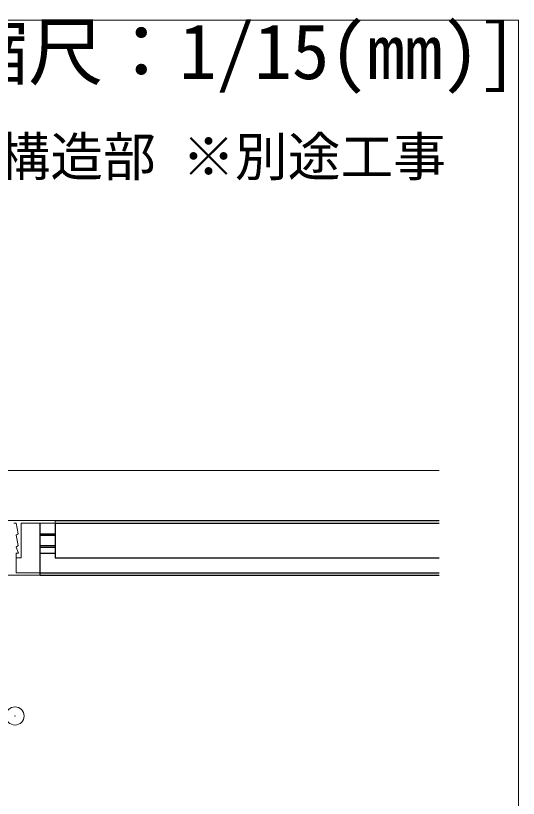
# Model space of a CAD drawing. Units: millimetres on the paper, enlarged 10 times, with parts at other scales. Extents: x -5334 to 1950, y -1347 to 20312.
# Drawn here: x -186.7 to -20, y -911.5 to -651.8 of the extents above; entities that cross this region are included whole.
import ezdxf
from ezdxf.enums import TextEntityAlignment as Align

# ---------------------------------------------------------------- set-up
doc = ezdxf.new("R2010")
doc.units = ezdxf.units.MM
doc.header["$LTSCALE"] = 10
doc.header["$PDMODE"] = 32
doc.header["$PDSIZE"] = 6
for name, color, linetype, lineweight in [('3-1_吊り材', 7, 'Continuous', 18), ('3-2_野縁受け', 3, 'Continuous', 18), ('3-3_野縁', 2, 'Continuous', 25), ('3-5_寸法', 4, 'Continuous', 9), ('3-6_文字', 7, 'Continuous', 18), ('F-3_野縁', 3, 'Continuous', 18), ('F-6_文字', 7, 'Continuous', 18)]:
    doc.layers.add(name, color=color, linetype=linetype, lineweight=lineweight)
doc.styles.add('ＭＳ ゴシック', font='')
doc.styles.get('ＭＳ ゴシック').set_extended_font_data('MS Gothic')

msp = doc.modelspace()

# ---------------------------------------------------------------- linework, layer by layer
at = {"layer": '3-1_吊り材'}
for p, q in [((-921.54, -802.67), (-46.21, -802.67)), ((-921.54, -819.34), (-46.21, -819.34))]:
    msp.add_line(p, q, dxfattribs=at)
at = {"layer": '3-2_野縁受け'}
for p, q in [((-173.54, -819.34), (-200.21, -819.34)), ((-187.27, -820.14), (-186.46, -820.14)), ((-186.46, -820.14), (-185.89, -823.68)), ((-184.87, -820.14), (-184.87, -831.67)), ((-173.54, -820.14), (-184.87, -820.14)), ((-173.54, -819.34), (-173.54, -820.14)), ((-185.89, -823.68), (-186.47, -824.14)), ((-185.84, -827.64), (-186.47, -824.14)), ((-185.84, -827.64), (-186.47, -828.14)), ((-186.47, -831.67), (-184.87, -831.67)), ((-186.47, -836.67), (-178.54, -836.67)), ((-178.54, -836.67), (-178.54, -837.47))]:
    msp.add_line(p, q, dxfattribs=at)
for points in [[(-186.47, -836.67), (-186.47, -830.14), (-185.71, -830.14), (-186.47, -828.14)], [(-195.21, -836.67), (-195.21, -837.47), (-178.54, -837.47)]]:
    msp.add_lwpolyline(points, dxfattribs=at)
at = {"layer": '3-3_野縁'}
for p, q in [((-178.54, -837.47), (-178.54, -820.14)), ((-173.54, -819.34), (-46.21, -819.34)), ((-173.54, -820.14), (-173.54, -831.67)), ((-173.54, -820.14), (-46.21, -820.14)), ((-178.54, -823.68), (-173.54, -823.68)), ((-178.54, -824.14), (-173.54, -824.14)), ((-178.54, -827.64), (-173.54, -827.64)), ((-178.54, -828.14), (-173.54, -828.14)), ((-178.54, -830.14), (-173.54, -830.14)), ((-173.54, -831.67), (-46.21, -831.67)), ((-178.54, -836.67), (-46.21, -836.67)), ((-178.54, -837.47), (-46.21, -837.47))]:
    msp.add_line(p, q, dxfattribs=at)
at = {"layer": '3-5_寸法', "color": 7}
msp.add_point((-186.87, -884.14), dxfattribs=at)
at = {"layer": 'F-3_野縁'}
for q in [(-945, -653.4), (-20, -1125)]:
    msp.add_line((-20, -653.4), q, dxfattribs=at)

# ---------------------------------------------------------------- texts
at = {"layer": '3-6_文字', "style": 'ＭＳ ゴシック'}
msp.add_text('支持構造部 ※別途工事', height=12.83, dxfattribs=at).set_placement((-227.7, -708.88), align=Align.BOTTOM_LEFT)
at = {"layer": 'F-6_文字', "style": 'ＭＳ ゴシック'}
msp.add_text('[縮尺：1/15(mm)]', height=18.33, dxfattribs=at).set_placement((-220, -678.4), align=Align.BOTTOM_LEFT)

doc.saveas('drawing.dxf')
